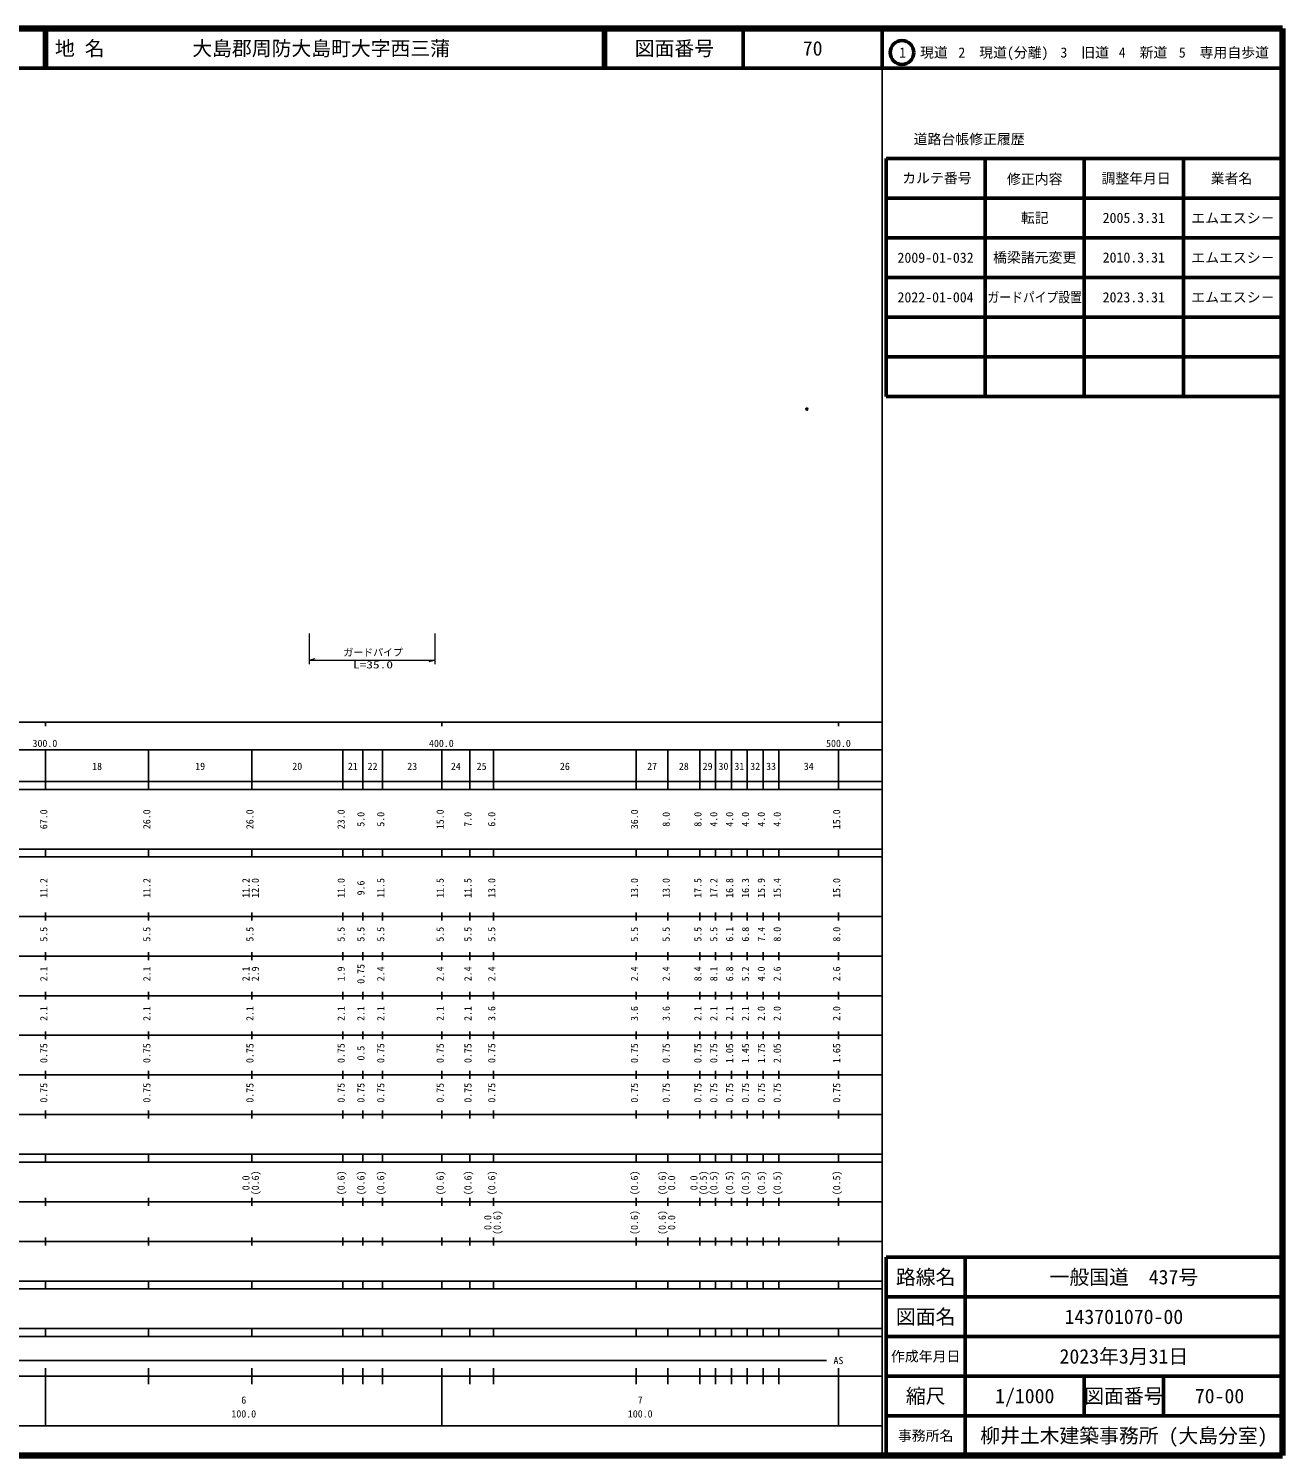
# Model space of a CAD drawing. Units: millimetres on the paper. Extents: x 40 to 680, y 20 to 380.
# Drawn here: x 363.7 to 680, y 20 to 380 of the extents above; entities that cross this region are included whole.
import ezdxf
from ezdxf.enums import TextEntityAlignment as Align

# ---------------------------------------------------------------- set-up
doc = ezdxf.new("R2010")
doc.units = ezdxf.units.MM
doc.header["$PDMODE"] = 32
doc.header["$PDSIZE"] = 0.5
doc.layers.add('M-OTRS', color=6, linetype='Continuous')
doc.layers.add('M-TTL-TXT', color=7, linetype='Continuous')
for name, color, linetype, lineweight in [('M-STR-HTXT', 7, 'Continuous', 13), ('M-TTL', 2, 'Continuous', 140), ('M-TTL-BAND', 7, 'Continuous', 25), ('M-TTL-FRAM', 2, 'Continuous', 50), ('M-TTL-LINE', 7, 'Continuous', 50)]:
    doc.layers.add(name, color=color, linetype=linetype, lineweight=lineweight)
doc.styles.add('ＭＳ ゴシック', font='')
doc.styles.get('ＭＳ ゴシック').set_extended_font_data('MS Gothic')

msp = doc.modelspace()

# ---------------------------------------------------------------- linework, layer by layer
at = {"layer": 'M-OTRS'}
msp.add_point((560.047, 284.005), dxfattribs=at)
at = {"layer": 'M-STR-HTXT'}
for p, q in [((434.49, 227.406), (434.49, 219.631)), ((466.158, 227.406), (466.158, 219.631)), ((434.49, 220.631), (435.99, 221.063)), ((434.49, 220.631), (466.158, 220.631)), ((466.158, 220.631), (464.658, 220.2))]:
    msp.add_line(p, q, dxfattribs=at)
at = {"layer": 'M-TTL'}
for p, q in [((680, 380), (40, 380)), ((680, 20), (680, 380)), ((40, 20), (680, 20))]:
    msp.add_line(p, q, dxfattribs=at)
at = {"layer": 'M-TTL-BAND'}
for p, q in [((579, 20), (579, 370)), ((40, 205), (579, 205)), ((368, 205), (368, 204)), ((468, 205), (468, 204)), ((568, 205), (568, 204)), ((68, 198), (579, 198)), ((368, 188), (368, 198)), ((394, 188), (394, 198)), ((420, 188), (420, 198)), ((443, 188), (443, 198)), ((448, 188), (448, 198)), ((453, 188), (453, 198)), ((468, 188), (468, 198)), ((475, 188), (475, 198)), ((481, 188), (481, 198)), ((517, 188), (517, 198)), ((525, 188), (525, 198)), ((533, 188), (533, 198)), ((537, 188), (537, 198)), ((541, 188), (541, 198)), ((545, 188), (545, 198)), ((549, 188), (549, 198)), ((553, 188), (553, 198)), ((568, 188), (568, 198)), ((40, 190), (579, 190)), ((40, 188), (579, 188)), ((40, 173), (579, 173)), ((368, 171), (368, 173)), ((394, 171), (394, 173)), ((420, 171), (420, 173)), ((443, 171), (443, 173)), ((448, 171), (448, 173)), ((453, 171), (453, 173)), ((468, 171), (468, 173)), ((475, 171), (475, 173)), ((481, 171), (481, 173)), ((517, 171), (517, 173)), ((525, 171), (525, 173)), ((533, 171), (533, 173)), ((537, 171), (537, 173)), ((541, 171), (541, 173)), ((545, 171), (545, 173)), ((549, 171), (549, 173)), ((553, 171), (553, 173)), ((568, 171), (568, 173)), ((40, 171), (579, 171)), ((40, 156), (579, 156)), ((368, 155), (368, 157)), ((394, 155), (394, 157)), ((420, 155), (420, 157)), ((443, 155), (443, 157)), ((448, 155), (448, 157)), ((453, 155), (453, 157)), ((468, 155), (468, 157)), ((475, 155), (475, 157)), ((481, 155), (481, 157)), ((517, 155), (517, 157)), ((525, 155), (525, 157)), ((533, 155), (533, 157)), ((537, 155), (537, 157)), ((541, 155), (541, 157)), ((545, 155), (545, 157)), ((549, 155), (549, 157)), ((553, 155), (553, 157)), ((568, 155), (568, 157)), ((46, 146), (579, 146)), ((368, 145), (368, 147)), ((394, 145), (394, 147)), ((420, 145), (420, 147)), ((443, 145), (443, 147)), ((448, 145), (448, 147)), ((453, 145), (453, 147)), ((468, 145), (468, 147)), ((475, 145), (475, 147)), ((481, 145), (481, 147)), ((517, 145), (517, 147)), ((525, 145), (525, 147)), ((533, 145), (533, 147)), ((537, 145), (537, 147)), ((541, 145), (541, 147)), ((545, 145), (545, 147)), ((549, 145), (549, 147)), ((553, 145), (553, 147)), ((568, 145), (568, 147)), ((368, 135), (368, 137)), ((394, 135), (394, 137)), ((420, 135), (420, 137)), ((443, 135), (443, 137)), ((448, 135), (448, 137)), ((453, 135), (453, 137)), ((468, 135), (468, 137)), ((475, 135), (475, 137)), ((481, 135), (481, 137)), ((517, 135), (517, 137)), ((525, 135), (525, 137)), ((533, 135), (533, 137)), ((537, 135), (537, 137)), ((541, 135), (541, 137)), ((545, 135), (545, 137)), ((549, 135), (549, 137)), ((553, 135), (553, 137)), ((568, 135), (568, 137)), ((52, 136), (579, 136)), ((46, 126), (579, 126)), ((368, 125), (368, 127)), ((394, 125), (394, 127)), ((420, 125), (420, 127)), ((443, 125), (443, 127)), ((448, 125), (448, 127)), ((453, 125), (453, 127)), ((468, 125), (468, 127)), ((475, 125), (475, 127)), ((481, 125), (481, 127)), ((517, 125), (517, 127)), ((525, 125), (525, 127)), ((533, 125), (533, 127)), ((537, 125), (537, 127)), ((541, 125), (541, 127)), ((545, 125), (545, 127)), ((549, 125), (549, 127)), ((553, 125), (553, 127)), ((568, 125), (568, 127)), ((52, 116), (579, 116)), ((368, 115), (368, 117)), ((394, 115), (394, 117)), ((420, 115), (420, 117)), ((443, 115), (443, 117)), ((448, 115), (448, 117)), ((453, 115), (453, 117)), ((468, 115), (468, 117)), ((475, 115), (475, 117)), ((481, 115), (481, 117)), ((517, 115), (517, 117)), ((525, 115), (525, 117)), ((533, 115), (533, 117)), ((537, 115), (537, 117)), ((541, 115), (541, 117)), ((545, 115), (545, 117)), ((549, 115), (549, 117)), ((553, 115), (553, 117)), ((568, 115), (568, 117)), ((46, 106), (579, 106)), ((368, 105), (368, 107)), ((394, 105), (394, 107)), ((420, 105), (420, 107)), ((443, 105), (443, 107)), ((448, 105), (448, 107)), ((453, 105), (453, 107)), ((468, 105), (468, 107)), ((475, 105), (475, 107)), ((481, 105), (481, 107)), ((517, 105), (517, 107)), ((525, 105), (525, 107)), ((533, 105), (533, 107)), ((537, 105), (537, 107)), ((541, 105), (541, 107)), ((545, 105), (545, 107)), ((549, 105), (549, 107)), ((553, 105), (553, 107)), ((568, 105), (568, 107)), ((40, 96), (579, 96)), ((40, 94), (579, 94)), ((368, 94), (368, 96)), ((394, 94), (394, 96)), ((420, 94), (420, 96)), ((443, 94), (443, 96)), ((448, 94), (448, 96)), ((453, 94), (453, 96)), ((468, 94), (468, 96)), ((475, 94), (475, 96)), ((481, 94), (481, 96)), ((517, 94), (517, 96)), ((525, 94), (525, 96)), ((533, 94), (533, 96)), ((537, 94), (537, 96)), ((541, 94), (541, 96)), ((545, 94), (545, 96)), ((549, 94), (549, 96)), ((553, 94), (553, 96)), ((568, 94), (568, 96)), ((49, 84), (579, 84)), ((368, 83), (368, 85)), ((394, 83), (394, 85)), ((420, 83), (420, 85)), ((443, 83), (443, 85)), ((448, 83), (448, 85)), ((453, 83), (453, 85)), ((468, 83), (468, 85)), ((475, 83), (475, 85)), ((481, 83), (481, 85)), ((517, 83), (517, 85)), ((525, 83), (525, 85)), ((533, 83), (533, 85)), ((537, 83), (537, 85)), ((541, 83), (541, 85)), ((545, 83), (545, 85)), ((549, 83), (549, 85)), ((553, 83), (553, 85)), ((568, 83), (568, 85)), ((40, 74), (579, 74)), ((368, 73), (368, 75)), ((394, 73), (394, 75)), ((420, 73), (420, 75)), ((443, 73), (443, 75)), ((448, 73), (448, 75)), ((453, 73), (453, 75)), ((468, 73), (468, 75)), ((475, 73), (475, 75)), ((481, 73), (481, 75)), ((517, 73), (517, 75)), ((525, 73), (525, 75)), ((533, 73), (533, 75)), ((537, 73), (537, 75)), ((541, 73), (541, 75)), ((545, 73), (545, 75)), ((549, 73), (549, 75)), ((553, 73), (553, 75)), ((568, 73), (568, 75)), ((40, 64), (579, 64)), ((40, 62), (579, 62)), ((368, 62), (368, 64)), ((394, 62), (394, 64)), ((420, 62), (420, 64)), ((443, 62), (443, 64)), ((448, 62), (448, 64)), ((453, 62), (453, 64)), ((468, 62), (468, 64)), ((475, 62), (475, 64)), ((481, 62), (481, 64)), ((517, 62), (517, 64)), ((525, 62), (525, 64)), ((533, 62), (533, 64)), ((537, 62), (537, 64)), ((541, 62), (541, 64)), ((545, 62), (545, 64)), ((549, 62), (549, 64)), ((553, 62), (553, 64)), ((568, 62), (568, 64)), ((40, 52), (579, 52)), ((368, 50), (368, 52)), ((394, 50), (394, 52)), ((420, 50), (420, 52)), ((443, 50), (443, 52)), ((448, 50), (448, 52)), ((453, 50), (453, 52)), ((468, 50), (468, 52)), ((475, 50), (475, 52)), ((481, 50), (481, 52)), ((517, 50), (517, 52)), ((525, 50), (525, 52)), ((533, 50), (533, 52)), ((537, 50), (537, 52)), ((541, 50), (541, 52)), ((545, 50), (545, 52)), ((549, 50), (549, 52)), ((553, 50), (553, 52)), ((568, 50), (568, 52)), ((40, 50), (579, 50)), ((71, 44), (565, 44)), ((40, 40), (579, 40)), ((368, 27.5), (368, 42)), ((394, 38), (394, 42)), ((420, 38), (420, 42)), ((443, 38), (443, 42)), ((448, 38), (448, 42)), ((453, 38), (453, 42)), ((468, 27.5), (468, 42)), ((475, 38), (475, 42)), ((481, 38), (481, 42)), ((517, 38), (517, 42)), ((525, 38), (525, 42)), ((533, 38), (533, 42)), ((537, 38), (537, 42)), ((541, 38), (541, 42)), ((545, 38), (545, 42)), ((549, 38), (549, 42)), ((553, 38), (553, 42)), ((568, 27.5), (568, 42)), ((68, 27.5), (579, 27.5))]:
    msp.add_line(p, q, dxfattribs=at)
at = {"layer": 'M-TTL-FRAM'}
for p, q in [((580, 347.197), (580, 287.197)), ((580, 347.197), (680, 347.197)), ((580, 287.197), (680, 287.197)), ((680, 70), (580, 70)), ((580, 70), (580, 20))]:
    msp.add_line(p, q, dxfattribs=at)
at = {"layer": 'M-TTL-LINE'}
for p, q in [((367.75, 380), (367.75, 370)), ((368.25, 380), (368.25, 370)), ((508.747, 380), (508.747, 370)), ((509.247, 380), (509.247, 370)), ((543.997, 380), (543.997, 370)), ((579, 380), (579, 370)), ((40, 370), (680, 370)), ((605, 347.197), (605, 287.197)), ((630, 347.197), (630, 287.197)), ((655, 347.197), (655, 287.197)), ((580, 337.197), (680, 337.197)), ((580, 327.197), (680, 327.197)), ((580, 317.197), (680, 317.197)), ((580, 307.197), (680, 307.197)), ((580, 297.197), (680, 297.197)), ((600, 70), (600, 20)), ((680, 60), (580, 60)), ((680, 50), (580, 50)), ((680, 40), (580, 40)), ((630, 40), (630, 30)), ((650, 40), (650, 30)), ((680, 30), (580, 30))]:
    msp.add_line(p, q, dxfattribs=at)
msp.add_circle((584.031, 373.958), 3, dxfattribs=at)

# ---------------------------------------------------------------- texts
at = {"layer": 'M-STR-HTXT', "style": 'ＭＳ ゴシック'}
msp.add_text('ガードパイプ', height=1.833, dxfattribs=at).set_placement((443.128, 221.131), align=Align.BOTTOM_LEFT)
msp.add_text('ガードパイプ', height=1.833, dxfattribs=at).set_placement((443.128, 221.131), align=Align.BOTTOM_LEFT)
at = {"layer": 'M-STR-HTXT', "style": 'ＭＳ ゴシック', "width": 1.35}
msp.add_text('L=35.0', height=1.833, dxfattribs=at).set_placement((445.544, 218.016), align=Align.BOTTOM_LEFT)
at = {"layer": 'M-TTL-BAND', "style": 'ＭＳ ゴシック'}
for s, p in [('300.0', (367.844, 198.195)), ('400.0', (467.844, 198.195)), ('500.0', (568, 198.195)), ('18', (381, 192.405)), ('19', (407, 192.405)), ('20', (431.5, 192.405)), ('21', (445.5, 192.405)), ('22', (450.5, 192.405)), ('23', (460.5, 192.405)), ('24', (471.5, 192.405)), ('25', (478, 192.405)), ('26', (499, 192.405)), ('27', (521, 192.405)), ('28', (529, 192.405)), ('29', (535, 192.405)), ('30', (539, 192.405)), ('31', (543, 192.405)), ('32', (547, 192.405)), ('33', (551, 192.405)), ('34', (560.5, 192.405)), ('AS', (568, 42.5)), ('6', (418, 32.523)), ('7', (518, 32.523)), ('100.0', (418, 29.033)), ('100.0', (518, 29.033))]:
    msp.add_text(s, height=1.833, dxfattribs=at).set_placement(p, align=Align.BOTTOM_CENTER)
for s, p in [('67.0', (369, 180.5)), ('26.0', (395, 180.5)), ('26.0', (421, 180.5)), ('23.0', (444, 180.5)), ('5.0', (449, 180.5)), ('5.0', (454, 180.5)), ('15.0', (469, 180.5)), ('7.0', (476, 180.5)), ('6.0', (482, 180.5)), ('36.0', (518, 180.5)), ('8.0', (526, 180.5)), ('8.0', (534, 180.5)), ('4.0', (538, 180.5)), ('4.0', (542, 180.5)), ('4.0', (546, 180.5)), ('4.0', (550, 180.5)), ('4.0', (554, 180.5)), ('15.0', (569, 180.5)), ('11.2', (369, 163.174)), ('11.2', (395, 163.174)), ('11.2', (420, 163.174)), ('12.0', (422.37, 163.174)), ('11.0', (444, 163.174)), ('9.6', (449, 163.174)), ('11.5', (454, 163.174)), ('11.5', (469, 163.174)), ('11.5', (476, 163.174)), ('13.0', (482, 163.174)), ('13.0', (518, 163.174)), ('13.0', (526, 163.174)), ('17.5', (534, 163.174)), ('17.2', (538, 163.174)), ('16.8', (542, 163.174)), ('16.3', (546, 163.174)), ('15.9', (550, 163.174)), ('15.4', (554, 163.174)), ('15.0', (569, 163.174)), ('5.5', (369, 151.5)), ('5.5', (395, 151.5)), ('5.5', (421, 151.5)), ('5.5', (444, 151.5)), ('5.5', (449, 151.5)), ('5.5', (454, 151.5)), ('5.5', (469, 151.5)), ('5.5', (476, 151.5)), ('5.5', (482, 151.5)), ('5.5', (518, 151.5)), ('5.5', (526, 151.5)), ('5.5', (534, 151.5)), ('5.5', (538, 151.5)), ('6.1', (542, 151.5)), ('6.8', (546, 151.5)), ('7.4', (550, 151.5)), ('8.0', (554, 151.5)), ('8.0', (569, 151.5)), ('2.1', (369, 141.5)), ('2.1', (395, 141.5)), ('2.1', (420, 141.5)), ('2.9', (422.37, 141.5)), ('1.9', (444, 141.5)), ('0.75', (449, 141.5)), ('2.4', (454, 141.5)), ('2.4', (469, 141.5)), ('2.4', (476, 141.5)), ('2.4', (482, 141.5)), ('2.4', (518, 141.5)), ('2.4', (526, 141.5)), ('8.4', (534, 141.5)), ('8.1', (538, 141.5)), ('6.8', (542, 141.5)), ('5.2', (546, 141.5)), ('4.0', (550, 141.5)), ('2.6', (554, 141.5)), ('2.6', (569, 141.5)), ('2.1', (369, 131.5)), ('2.1', (395, 131.5)), ('2.1', (421, 131.5)), ('2.1', (444, 131.5)), ('2.1', (449, 131.5)), ('2.1', (454, 131.5)), ('2.1', (469, 131.5)), ('2.1', (476, 131.5)), ('3.6', (482, 131.5)), ('3.6', (518, 131.5)), ('3.6', (526, 131.5)), ('2.1', (534, 131.5)), ('2.1', (538, 131.5)), ('2.1', (542, 131.5)), ('2.1', (546, 131.5)), ('2.0', (550, 131.5)), ('2.0', (554, 131.5)), ('2.0', (569, 131.5)), ('0.75', (369, 121.5)), ('0.75', (395, 121.5)), ('0.75', (421, 121.5)), ('0.75', (444, 121.5)), ('0.5', (449, 121.5)), ('0.75', (454, 121.5)), ('0.75', (469, 121.5)), ('0.75', (476, 121.5)), ('0.75', (482, 121.5)), ('0.75', (518, 121.5)), ('0.75', (526, 121.5)), ('0.75', (534, 121.5)), ('0.75', (538, 121.5)), ('1.05', (542, 121.5)), ('1.45', (546, 121.5)), ('1.75', (550, 121.5)), ('2.05', (554, 121.5)), ('1.65', (569, 121.5)), ('0.75', (369, 111.5)), ('0.75', (395, 111.5)), ('0.75', (421, 111.5)), ('0.75', (444, 111.5)), ('0.75', (449, 111.5)), ('0.75', (454, 111.5)), ('0.75', (469, 111.5)), ('0.75', (476, 111.5)), ('0.75', (482, 111.5)), ('0.75', (518, 111.5)), ('0.75', (526, 111.5)), ('0.75', (534, 111.5)), ('0.75', (538, 111.5)), ('0.75', (542, 111.5)), ('0.75', (546, 111.5)), ('0.75', (550, 111.5)), ('0.75', (554, 111.5)), ('0.75', (569, 111.5)), ('0.0', (420, 88.764)), ('(0.6)', (422.37, 88.764)), ('(0.6)', (444, 88.764)), ('(0.6)', (449, 88.764)), ('(0.6)', (454, 88.764)), ('(0.6)', (469, 88.764)), ('(0.6)', (476, 88.764)), ('(0.6)', (482, 88.764)), ('(0.6)', (518, 88.764)), ('(0.6)', (525, 88.764)), ('0.0', (527.37, 88.764)), ('0.0', (533, 88.764)), ('(0.5)', (535.37, 88.764)), ('(0.5)', (538, 88.764)), ('(0.5)', (542, 88.764)), ('(0.5)', (546, 88.764)), ('(0.5)', (550, 88.764)), ('(0.5)', (554, 88.764)), ('(0.5)', (569, 88.764)), ('0.0', (481, 78.764)), ('(0.6)', (483.37, 78.764)), ('(0.6)', (518, 78.764)), ('(0.6)', (525, 78.764)), ('0.0', (527.37, 78.764))]:
    msp.add_text(s, height=1.833, rotation=90, dxfattribs=at).set_placement(p, align=Align.BOTTOM_CENTER)
at = {"layer": 'M-TTL-TXT', "style": 'ＭＳ ゴシック'}
for s, p in [('地 名', (370.38, 375)), ('大島郡周防大島町大字西三蒲', (405.024, 375))]:
    msp.add_text(s, height=3.666, dxfattribs=at).set_placement(p, align=Align.MIDDLE_LEFT)
for s, height, p in [('図面番号', 3.666, (526.622, 375)), ('70', 3.666, (561.497, 375)), ('1\u3000現道', 2.566, (589.448, 373.958)), ('2\u3000現道(分離)', 2.566, (609.619, 373.958)), ('3\u3000旧道', 2.566, (630.121, 373.958)), ('4\u3000新道', 2.566, (644.824, 373.958)), ('5\u3000専用自歩道', 2.566, (665.228, 373.958)), ('道路台帳修正履歴', 2.566, (600.968, 352.113)), ('カルテ番号', 2.566, (592.839, 342.277)), ('修正内容', 2.566, (617.509, 342.023)), ('調整年月日', 2.566, (643.089, 342.197)), ('業者名', 2.566, (667.134, 342.197)), ('転記', 2.566, (617.5, 332.245)), ('2005.3.31', 2.566, (642.5, 332.245)), ('エムエスシ－', 2.566, (667.5, 332.189)), ('2009-01-032', 2.566, (592.5, 322.189)), ('橋梁諸元変更', 2.566, (617.5, 322.245)), ('2010.3.31', 2.566, (642.5, 322.245)), ('エムエスシ－', 2.566, (667.5, 322.189)), ('2022-01-004', 2.566, (592.5, 312.197)), ('2023.3.31', 2.566, (642.5, 312.197)), ('エムエスシ－', 2.566, (667.5, 312.197)), ('路線名', 3.666, (590, 65)), ('一般国道\u3000437号', 3.666, (640, 65)), ('図面名', 3.666, (590, 55)), ('143701070-00', 3.666, (640, 55)), ('2023年3月31日', 3.666, (640, 45)), ('作成年月日', 2.566, (590, 45)), ('縮尺', 3.666, (590, 35)), ('1/1000', 3.666, (615, 35)), ('図面番号', 3.666, (640, 35)), ('70-00', 3.666, (664.125, 35)), ('事務所名', 2.566, (590, 25)), ('柳井土木建築事務所 (大島分室)', 3.666, (640, 25))]:
    msp.add_text(s, height=height, dxfattribs=at).set_placement(p, align=Align.MIDDLE_CENTER)
at = {"layer": 'M-TTL-TXT', "style": 'ＭＳ ゴシック', "width": 0.85}
msp.add_text('ガードパイプ設置', height=2.566, dxfattribs=at).set_placement((617.5, 312.197), align=Align.MIDDLE_CENTER)

doc.saveas('drawing.dxf')
